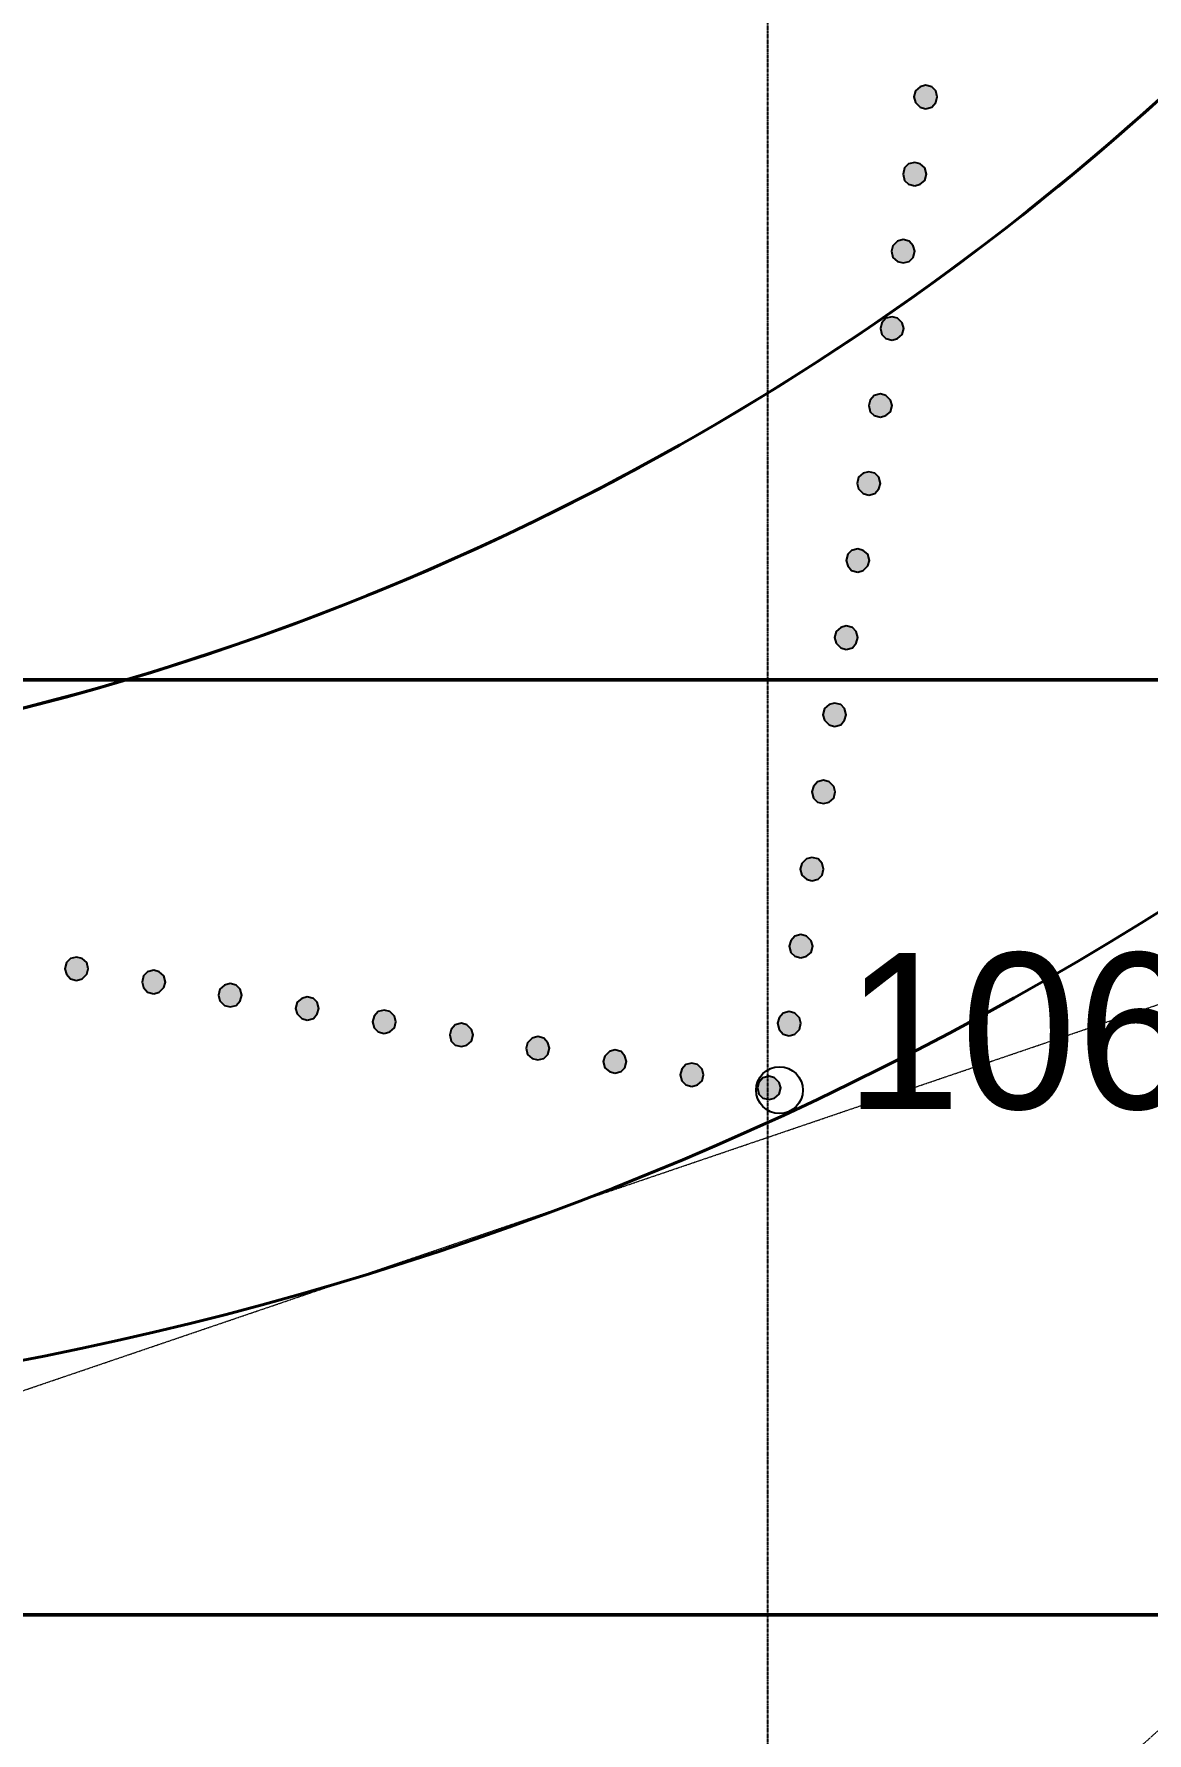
# Model space of a CAD drawing. Header units: millimetres. Extents: x 172667 to 1873135, y -274708 to 168495.
# Drawn here: x 1797002 to 1804148, y 44510 to 55414 of the extents above; entities that cross this region are included whole.
import ezdxf
from ezdxf.enums import TextEntityAlignment as Align

# ---------------------------------------------------------------- set-up
doc = ezdxf.new("R2010")
doc.units = ezdxf.units.MM
doc.linetypes.add('DASHED', pattern=[0.75, 0.5, -0.25])
doc.linetypes.add('осевая', pattern=[2, 1.25, -0.25, 0.25, -0.25])
for name, color, linetype, lineweight in [('0004-Осевая', 4, 'осевая', 25), ('010 ОГР.ДЕЙСТВ.', 3, '04.Линия ограничения', 40), ('011 ОП.ЗОНА.КРАН', 1, '02.Опасная зона кран', 40), ('СО_50_фермы', 7, 'Continuous', 50)]:
    doc.layers.add(name, color=color, linetype=linetype, lineweight=lineweight)
doc.layers.add('_ТОПО', color=253, linetype='Continuous')
doc.layers.add('SC007', color=7, linetype='Continuous')
doc.styles.add('F2', font='', dxfattribs={"height": 0.000909972})
doc.styles.add('размеры', font='', dxfattribs={"width": 0.7})
doc.styles.get('F2').set_extended_font_data('D431')
doc.styles.get('размеры').set_extended_font_data('T-FLEX Type A')
doc.linetypes.add('02.Опасная зона кран', pattern='A,1,-2,10,-0.05,[3,линии ППР.shx,S=0.2,R=180,X=0,Y=-1],-0.05,10,-2', length=25.1)
doc.linetypes.add('04.Линия ограничения', pattern='A,20,[4,линии ППР.shx,S=1.25,R=135,X=1.25,Y=0],-2.5', length=22.5)
doc.dimstyles.new('SPDS$4', dxfattribs={"dimscale": 500, "dimtxt": 2.5, "dimasz": 3, "dimexe": 0.18, "dimexo": 0.0625, "dimtad": 1, "dimtoh": 1, "dimdec": 0, "dimzin": 0, "dimtxsty": 'размеры', "dimblk1": 'OPEN30', "dimsah": 1, "dimcen": 2.5, "dimclrd": 256, "dimclre": 256, "dimclrt": 1, "dimaunit": 1, "dimadec": 0, "dimazin": 0, "dimtfac": 1, "dimtdec": 0, "dimtix": 1, "dimtmove": 0, "dimatfit": 3, "dimfxl": 1, "dimtolj": 1, "dimtzin": 0, "dimlwd": 20, "dimlwe": 20, "dimarcsym": 0})

# ---------------------------------------------------------------- blocks, each defined once
blk = doc.blocks.new('SYMBOL2060001')
at = {"layer": 'SC007'}
blk.add_circle((0, 0), 0.15, dxfattribs=at)
blk = doc.blocks.new('*D268')
at = {"linetype": 'Continuous', "lineweight": 20, "ltscale": 200, "transparency": 16777216}
for p, q in [((1792150, 67866), (1792717, 64920)), ((1795008, 53013), (1793000, 63447))]:
    blk.add_line(p, q, dxfattribs=at)
blk.add_arc((1792150, 67866), 3000, 257.1042, 282.6085, dxfattribs=at)
at = {"ltscale": 200, "transparency": 16777216}
blk.add_solid([(1793246, 63494), (1792755, 63400), (1792717, 64920)], dxfattribs=at)
at = {"layer": 'Defpoints', "color": 0, "ltscale": 200, "transparency": 16777216}
for p in [(1792150, 67866), (1792717, 64920)]:
    blk.add_point(p, dxfattribs=at)
at = {"color": 1, "ltscale": 200, "transparency": 16777216, "insert": (1795158, 57689), "char_height": 1250, "attachment_point": 5, "rotation": 280.8896, "style": 'размеры', "bg_fill": 3, "box_fill_scale": 1.1, "bg_fill_color": 256, "bg_fill_true_color": 13158600, "bg_fill_transparency": 0}
blk.add_mtext('\\A1;Rmin=4,0 м Q=13,9 м', dxfattribs=at)
blk = doc.blocks.new('_Open30')
at = {"color": 0, "linetype": 'ByBlock', "lineweight": -2}
for p, q in [((-1, 0.2679), (0, 0)), ((0, 0), (-1, -0.2679)), ((0, 0), (-1, 0))]:
    blk.add_line(p, q, dxfattribs=at)

msp = doc.modelspace()

# ---------------------------------------------------------------- hatches: boundary and pattern name
at = {"layer": '_ТОПО', "linetype": 'ByBlock', "lineweight": -2}
for points in [[(1802726.2, 54935.1), (1802766.2, 54945.1), (1802791.2, 54975.1), (1802801.2, 55010.1), (1802791.2, 55050.1), (1802766.2, 55075.1), (1802726.2, 55085.1), (1802691.2, 55075.1), (1802661.2, 55050.1), (1802651.2, 55010.1), (1802661.2, 54975.1), (1802691.2, 54945.1)], [(1802656.2, 54440.1), (1802691.2, 54450.1), (1802721.2, 54475.1), (1802731.2, 54515.1), (1802721.2, 54555.1), (1802691.2, 54580.1), (1802656.2, 54590.1), (1802616.2, 54580.1), (1802591.2, 54555.1), (1802581.2, 54515.1), (1802591.2, 54475.1), (1802616.2, 54450.1)], [(1802581.2, 53945.1), (1802621.2, 53955.1), (1802646.2, 53980.1), (1802656.2, 54020.1), (1802646.2, 54055.1), (1802621.2, 54085.1), (1802581.2, 54095.1), (1802546.2, 54085.1), (1802516.2, 54055.1), (1802506.2, 54020.1), (1802516.2, 53980.1), (1802546.2, 53955.1)], [(1802511.2, 53450.1), (1802546.2, 53460.1), (1802576.2, 53485.1), (1802586.2, 53525.1), (1802576.2, 53560.1), (1802546.2, 53590.1), (1802511.2, 53600.1), (1802471.2, 53590.1), (1802446.2, 53560.1), (1802436.2, 53525.1), (1802446.2, 53485.1), (1802471.2, 53460.1)], [(1802436.2, 52955.1), (1802471.2, 52965.1), (1802501.2, 52990.1), (1802511.2, 53030.1), (1802501.2, 53065.1), (1802471.2, 53095.1), (1802436.2, 53105.1), (1802396.2, 53095.1), (1802371.2, 53065.1), (1802361.2, 53030.1), (1802371.2, 52990.1), (1802396.2, 52965.1)], [(1802361.2, 52455.1), (1802401.2, 52465.1), (1802426.2, 52495.1), (1802436.2, 52530.1), (1802426.2, 52570.1), (1802401.2, 52595.1), (1802361.2, 52605.1), (1802326.2, 52595.1), (1802296.2, 52570.1), (1802286.2, 52530.1), (1802296.2, 52495.1), (1802326.2, 52465.1)], [(1802291.2, 51960.1), (1802326.2, 51970.1), (1802356.2, 52000.1), (1802366.2, 52035.1), (1802356.2, 52075.1), (1802326.2, 52100.1), (1802291.2, 52110.1), (1802251.2, 52100.1), (1802226.2, 52075.1), (1802216.2, 52035.1), (1802226.2, 52000.1), (1802251.2, 51970.1)], [(1802216.2, 51465.1), (1802256.2, 51475.1), (1802281.2, 51505.1), (1802291.2, 51540.1), (1802281.2, 51580.1), (1802256.2, 51605.1), (1802216.2, 51615.1), (1802181.2, 51605.1), (1802151.2, 51580.1), (1802141.2, 51540.1), (1802151.2, 51505.1), (1802181.2, 51475.1)], [(1802141.2, 50970.1), (1802181.2, 50980.1), (1802206.2, 51010.1), (1802216.2, 51045.1), (1802206.2, 51085.1), (1802181.2, 51110.1), (1802141.2, 51120.1), (1802106.2, 51110.1), (1802076.2, 51085.1), (1802066.2, 51045.1), (1802076.2, 51010.1), (1802106.2, 50980.1)], [(1802071.2, 50475.1), (1802106.2, 50485.1), (1802136.2, 50510.1), (1802146.2, 50550.1), (1802136.2, 50585.1), (1802106.2, 50615.1), (1802071.2, 50625.1), (1802031.2, 50615.1), (1802006.2, 50585.1), (1801996.2, 50550.1), (1802006.2, 50510.1), (1802031.2, 50485.1)], [(1801996.2, 49980.1), (1802036.2, 49990.1), (1802061.2, 50015.1), (1802071.2, 50055.1), (1802061.2, 50090.1), (1802036.2, 50120.1), (1801996.2, 50130.1), (1801961.2, 50120.1), (1801931.2, 50090.1), (1801921.2, 50055.1), (1801931.2, 50015.1), (1801961.2, 49990.1)], [(1801926.2, 49485.1), (1801961.2, 49495.1), (1801991.2, 49520.1), (1802001.2, 49560.1), (1801991.2, 49595.1), (1801961.2, 49625.1), (1801926.2, 49635.1), (1801886.2, 49625.1), (1801861.2, 49595.1), (1801851.2, 49560.1), (1801861.2, 49520.1), (1801886.2, 49495.1)], [(1797276.2, 49340.1), (1797311.2, 49350.1), (1797341.2, 49380.1), (1797351.2, 49415.1), (1797341.2, 49455.1), (1797311.2, 49480.1), (1797276.2, 49490.1), (1797236.2, 49480.1), (1797211.2, 49455.1), (1797201.2, 49415.1), (1797211.2, 49380.1), (1797236.2, 49350.1)], [(1797771.2, 49255.1), (1797806.2, 49265.1), (1797836.2, 49295.1), (1797846.2, 49330.1), (1797836.2, 49370.1), (1797806.2, 49395.1), (1797771.2, 49405.1), (1797731.2, 49395.1), (1797706.2, 49370.1), (1797696.2, 49330.1), (1797706.2, 49295.1), (1797731.2, 49265.1)], [(1798261.2, 49170.1), (1798301.2, 49180.1), (1798326.2, 49210.1), (1798336.2, 49245.1), (1798326.2, 49285.1), (1798301.2, 49310.1), (1798261.2, 49320.1), (1798226.2, 49310.1), (1798196.2, 49285.1), (1798186.2, 49245.1), (1798196.2, 49210.1), (1798226.2, 49180.1)], [(1798756.2, 49085.1), (1798796.2, 49095.1), (1798821.2, 49125.1), (1798831.2, 49160.1), (1798821.2, 49200.1), (1798796.2, 49225.1), (1798756.2, 49235.1), (1798721.2, 49225.1), (1798691.2, 49200.1), (1798681.2, 49160.1), (1798691.2, 49125.1), (1798721.2, 49095.1)], [(1799251.2, 49000.1), (1799286.2, 49010.1), (1799316.2, 49035.1), (1799326.2, 49075.1), (1799316.2, 49110.1), (1799286.2, 49140.1), (1799251.2, 49150.1), (1799211.2, 49140.1), (1799186.2, 49110.1), (1799176.2, 49075.1), (1799186.2, 49035.1), (1799211.2, 49010.1)], [(1801851.2, 48985.1), (1801886.2, 48995.1), (1801916.2, 49025.1), (1801926.2, 49065.1), (1801916.2, 49100.1), (1801886.2, 49130.1), (1801851.2, 49140.1), (1801811.2, 49130.1), (1801786.2, 49100.1), (1801776.2, 49065.1), (1801786.2, 49025.1), (1801811.2, 48995.1)], [(1799746.2, 48915.1), (1799781.2, 48925.1), (1799811.2, 48950.1), (1799821.2, 48990.1), (1799811.2, 49025.1), (1799781.2, 49055.1), (1799746.2, 49065.1), (1799706.2, 49055.1), (1799681.2, 49025.1), (1799671.2, 48990.1), (1799681.2, 48950.1), (1799706.2, 48925.1)], [(1800236.2, 48830.1), (1800276.2, 48840.1), (1800301.2, 48865.1), (1800311.2, 48905.1), (1800301.2, 48940.1), (1800276.2, 48970.1), (1800236.2, 48980.1), (1800201.2, 48970.1), (1800171.2, 48940.1), (1800161.2, 48905.1), (1800171.2, 48865.1), (1800201.2, 48840.1)], [(1800731.2, 48745.1), (1800771.2, 48755.1), (1800796.2, 48780.1), (1800806.2, 48820.1), (1800796.2, 48855.1), (1800771.2, 48885.1), (1800731.2, 48895.1), (1800696.2, 48885.1), (1800666.2, 48855.1), (1800656.2, 48820.1), (1800666.2, 48780.1), (1800696.2, 48755.1)], [(1801226.2, 48660.1), (1801261.2, 48670.1), (1801291.2, 48695.1), (1801301.2, 48735.1), (1801291.2, 48770.1), (1801261.2, 48800.1), (1801226.2, 48810.1), (1801186.2, 48800.1), (1801161.2, 48770.1), (1801151.2, 48735.1), (1801161.2, 48695.1), (1801186.2, 48670.1)], [(1801721.2, 48575.1), (1801756.2, 48585.1), (1801786.2, 48610.1), (1801796.2, 48650.1), (1801786.2, 48685.1), (1801756.2, 48715.1), (1801721.2, 48725.1), (1801681.2, 48715.1), (1801656.2, 48685.1), (1801646.2, 48650.1), (1801656.2, 48610.1), (1801681.2, 48585.1)]]:
    msp.add_hatch(color=8, dxfattribs=at).paths.add_polyline_path(points)

# ---------------------------------------------------------------- linework, layer by layer
at = {"color": 6, "linetype": 'DASHED', "lineweight": 20, "ltscale": 5}
msp.add_line((1792717, 45274.2, 107296.5), (1808972.5, 50801.9, 107296.5), dxfattribs=at)
at = {"layer": '0004-Осевая', "elevation": 107296.5}
for points in [[(1801712, 65911.8), (1801712, -4791.9)], [(1775165.2, 51268.6), (1808719.1, 51268.6)], [(1761144, 45268.6), (1808719.1, 45268.6)]]:
    msp.add_lwpolyline(points, dxfattribs=at)
at = {"layer": '_ТОПО', "color": 8, "linetype": 'ByBlock', "lineweight": -2, "elevation": 106825, "flags": 128}
for points in [[(1802726.2, 54935.1), (1802766.2, 54945.1), (1802791.2, 54975.1), (1802801.2, 55010.1), (1802791.2, 55050.1), (1802766.2, 55075.1), (1802726.2, 55085.1), (1802691.2, 55075.1), (1802661.2, 55050.1), (1802651.2, 55010.1), (1802661.2, 54975.1), (1802691.2, 54945.1), (1802726.2, 54935.1)], [(1802726.2, 54935.1), (1802766.2, 54945.1), (1802791.2, 54975.1), (1802801.2, 55010.1), (1802791.2, 55050.1), (1802766.2, 55075.1), (1802726.2, 55085.1), (1802691.2, 55075.1), (1802661.2, 55050.1), (1802651.2, 55010.1), (1802661.2, 54975.1), (1802691.2, 54945.1), (1802726.2, 54935.1)], [(1802656.2, 54440.1), (1802691.2, 54450.1), (1802721.2, 54475.1), (1802731.2, 54515.1), (1802721.2, 54555.1), (1802691.2, 54580.1), (1802656.2, 54590.1), (1802616.2, 54580.1), (1802591.2, 54555.1), (1802581.2, 54515.1), (1802591.2, 54475.1), (1802616.2, 54450.1), (1802656.2, 54440.1)], [(1802656.2, 54440.1), (1802691.2, 54450.1), (1802721.2, 54475.1), (1802731.2, 54515.1), (1802721.2, 54555.1), (1802691.2, 54580.1), (1802656.2, 54590.1), (1802616.2, 54580.1), (1802591.2, 54555.1), (1802581.2, 54515.1), (1802591.2, 54475.1), (1802616.2, 54450.1), (1802656.2, 54440.1)], [(1802581.2, 53945.1), (1802621.2, 53955.1), (1802646.2, 53980.1), (1802656.2, 54020.1), (1802646.2, 54055.1), (1802621.2, 54085.1), (1802581.2, 54095.1), (1802546.2, 54085.1), (1802516.2, 54055.1), (1802506.2, 54020.1), (1802516.2, 53980.1), (1802546.2, 53955.1), (1802581.2, 53945.1)], [(1802581.2, 53945.1), (1802621.2, 53955.1), (1802646.2, 53980.1), (1802656.2, 54020.1), (1802646.2, 54055.1), (1802621.2, 54085.1), (1802581.2, 54095.1), (1802546.2, 54085.1), (1802516.2, 54055.1), (1802506.2, 54020.1), (1802516.2, 53980.1), (1802546.2, 53955.1), (1802581.2, 53945.1)], [(1802511.2, 53450.1), (1802546.2, 53460.1), (1802576.2, 53485.1), (1802586.2, 53525.1), (1802576.2, 53560.1), (1802546.2, 53590.1), (1802511.2, 53600.1), (1802471.2, 53590.1), (1802446.2, 53560.1), (1802436.2, 53525.1), (1802446.2, 53485.1), (1802471.2, 53460.1), (1802511.2, 53450.1)], [(1802511.2, 53450.1), (1802546.2, 53460.1), (1802576.2, 53485.1), (1802586.2, 53525.1), (1802576.2, 53560.1), (1802546.2, 53590.1), (1802511.2, 53600.1), (1802471.2, 53590.1), (1802446.2, 53560.1), (1802436.2, 53525.1), (1802446.2, 53485.1), (1802471.2, 53460.1), (1802511.2, 53450.1)], [(1802436.2, 52955.1), (1802471.2, 52965.1), (1802501.2, 52990.1), (1802511.2, 53030.1), (1802501.2, 53065.1), (1802471.2, 53095.1), (1802436.2, 53105.1), (1802396.2, 53095.1), (1802371.2, 53065.1), (1802361.2, 53030.1), (1802371.2, 52990.1), (1802396.2, 52965.1), (1802436.2, 52955.1)], [(1802436.2, 52955.1), (1802471.2, 52965.1), (1802501.2, 52990.1), (1802511.2, 53030.1), (1802501.2, 53065.1), (1802471.2, 53095.1), (1802436.2, 53105.1), (1802396.2, 53095.1), (1802371.2, 53065.1), (1802361.2, 53030.1), (1802371.2, 52990.1), (1802396.2, 52965.1), (1802436.2, 52955.1)], [(1802361.2, 52455.1), (1802401.2, 52465.1), (1802426.2, 52495.1), (1802436.2, 52530.1), (1802426.2, 52570.1), (1802401.2, 52595.1), (1802361.2, 52605.1), (1802326.2, 52595.1), (1802296.2, 52570.1), (1802286.2, 52530.1), (1802296.2, 52495.1), (1802326.2, 52465.1), (1802361.2, 52455.1)], [(1802361.2, 52455.1), (1802401.2, 52465.1), (1802426.2, 52495.1), (1802436.2, 52530.1), (1802426.2, 52570.1), (1802401.2, 52595.1), (1802361.2, 52605.1), (1802326.2, 52595.1), (1802296.2, 52570.1), (1802286.2, 52530.1), (1802296.2, 52495.1), (1802326.2, 52465.1), (1802361.2, 52455.1)], [(1802291.2, 51960.1), (1802326.2, 51970.1), (1802356.2, 52000.1), (1802366.2, 52035.1), (1802356.2, 52075.1), (1802326.2, 52100.1), (1802291.2, 52110.1), (1802251.2, 52100.1), (1802226.2, 52075.1), (1802216.2, 52035.1), (1802226.2, 52000.1), (1802251.2, 51970.1), (1802291.2, 51960.1)], [(1802291.2, 51960.1), (1802326.2, 51970.1), (1802356.2, 52000.1), (1802366.2, 52035.1), (1802356.2, 52075.1), (1802326.2, 52100.1), (1802291.2, 52110.1), (1802251.2, 52100.1), (1802226.2, 52075.1), (1802216.2, 52035.1), (1802226.2, 52000.1), (1802251.2, 51970.1), (1802291.2, 51960.1)], [(1802216.2, 51465.1), (1802256.2, 51475.1), (1802281.2, 51505.1), (1802291.2, 51540.1), (1802281.2, 51580.1), (1802256.2, 51605.1), (1802216.2, 51615.1), (1802181.2, 51605.1), (1802151.2, 51580.1), (1802141.2, 51540.1), (1802151.2, 51505.1), (1802181.2, 51475.1), (1802216.2, 51465.1)], [(1802216.2, 51465.1), (1802256.2, 51475.1), (1802281.2, 51505.1), (1802291.2, 51540.1), (1802281.2, 51580.1), (1802256.2, 51605.1), (1802216.2, 51615.1), (1802181.2, 51605.1), (1802151.2, 51580.1), (1802141.2, 51540.1), (1802151.2, 51505.1), (1802181.2, 51475.1), (1802216.2, 51465.1)], [(1802141.2, 50970.1), (1802181.2, 50980.1), (1802206.2, 51010.1), (1802216.2, 51045.1), (1802206.2, 51085.1), (1802181.2, 51110.1), (1802141.2, 51120.1), (1802106.2, 51110.1), (1802076.2, 51085.1), (1802066.2, 51045.1), (1802076.2, 51010.1), (1802106.2, 50980.1), (1802141.2, 50970.1)], [(1802141.2, 50970.1), (1802181.2, 50980.1), (1802206.2, 51010.1), (1802216.2, 51045.1), (1802206.2, 51085.1), (1802181.2, 51110.1), (1802141.2, 51120.1), (1802106.2, 51110.1), (1802076.2, 51085.1), (1802066.2, 51045.1), (1802076.2, 51010.1), (1802106.2, 50980.1), (1802141.2, 50970.1)], [(1802071.2, 50475.1), (1802106.2, 50485.1), (1802136.2, 50510.1), (1802146.2, 50550.1), (1802136.2, 50585.1), (1802106.2, 50615.1), (1802071.2, 50625.1), (1802031.2, 50615.1), (1802006.2, 50585.1), (1801996.2, 50550.1), (1802006.2, 50510.1), (1802031.2, 50485.1), (1802071.2, 50475.1)], [(1802071.2, 50475.1), (1802106.2, 50485.1), (1802136.2, 50510.1), (1802146.2, 50550.1), (1802136.2, 50585.1), (1802106.2, 50615.1), (1802071.2, 50625.1), (1802031.2, 50615.1), (1802006.2, 50585.1), (1801996.2, 50550.1), (1802006.2, 50510.1), (1802031.2, 50485.1), (1802071.2, 50475.1)], [(1801996.2, 49980.1), (1802036.2, 49990.1), (1802061.2, 50015.1), (1802071.2, 50055.1), (1802061.2, 50090.1), (1802036.2, 50120.1), (1801996.2, 50130.1), (1801961.2, 50120.1), (1801931.2, 50090.1), (1801921.2, 50055.1), (1801931.2, 50015.1), (1801961.2, 49990.1), (1801996.2, 49980.1)], [(1801996.2, 49980.1), (1802036.2, 49990.1), (1802061.2, 50015.1), (1802071.2, 50055.1), (1802061.2, 50090.1), (1802036.2, 50120.1), (1801996.2, 50130.1), (1801961.2, 50120.1), (1801931.2, 50090.1), (1801921.2, 50055.1), (1801931.2, 50015.1), (1801961.2, 49990.1), (1801996.2, 49980.1)], [(1801926.2, 49485.1), (1801961.2, 49495.1), (1801991.2, 49520.1), (1802001.2, 49560.1), (1801991.2, 49595.1), (1801961.2, 49625.1), (1801926.2, 49635.1), (1801886.2, 49625.1), (1801861.2, 49595.1), (1801851.2, 49560.1), (1801861.2, 49520.1), (1801886.2, 49495.1), (1801926.2, 49485.1)], [(1801926.2, 49485.1), (1801961.2, 49495.1), (1801991.2, 49520.1), (1802001.2, 49560.1), (1801991.2, 49595.1), (1801961.2, 49625.1), (1801926.2, 49635.1), (1801886.2, 49625.1), (1801861.2, 49595.1), (1801851.2, 49560.1), (1801861.2, 49520.1), (1801886.2, 49495.1), (1801926.2, 49485.1)], [(1797276.2, 49340.1), (1797311.2, 49350.1), (1797341.2, 49380.1), (1797351.2, 49415.1), (1797341.2, 49455.1), (1797311.2, 49480.1), (1797276.2, 49490.1), (1797236.2, 49480.1), (1797211.2, 49455.1), (1797201.2, 49415.1), (1797211.2, 49380.1), (1797236.2, 49350.1), (1797276.2, 49340.1)], [(1797276.2, 49340.1), (1797311.2, 49350.1), (1797341.2, 49380.1), (1797351.2, 49415.1), (1797341.2, 49455.1), (1797311.2, 49480.1), (1797276.2, 49490.1), (1797236.2, 49480.1), (1797211.2, 49455.1), (1797201.2, 49415.1), (1797211.2, 49380.1), (1797236.2, 49350.1), (1797276.2, 49340.1)], [(1797771.2, 49255.1), (1797806.2, 49265.1), (1797836.2, 49295.1), (1797846.2, 49330.1), (1797836.2, 49370.1), (1797806.2, 49395.1), (1797771.2, 49405.1), (1797731.2, 49395.1), (1797706.2, 49370.1), (1797696.2, 49330.1), (1797706.2, 49295.1), (1797731.2, 49265.1), (1797771.2, 49255.1)], [(1797771.2, 49255.1), (1797806.2, 49265.1), (1797836.2, 49295.1), (1797846.2, 49330.1), (1797836.2, 49370.1), (1797806.2, 49395.1), (1797771.2, 49405.1), (1797731.2, 49395.1), (1797706.2, 49370.1), (1797696.2, 49330.1), (1797706.2, 49295.1), (1797731.2, 49265.1), (1797771.2, 49255.1)], [(1798261.2, 49170.1), (1798301.2, 49180.1), (1798326.2, 49210.1), (1798336.2, 49245.1), (1798326.2, 49285.1), (1798301.2, 49310.1), (1798261.2, 49320.1), (1798226.2, 49310.1), (1798196.2, 49285.1), (1798186.2, 49245.1), (1798196.2, 49210.1), (1798226.2, 49180.1), (1798261.2, 49170.1)], [(1798261.2, 49170.1), (1798301.2, 49180.1), (1798326.2, 49210.1), (1798336.2, 49245.1), (1798326.2, 49285.1), (1798301.2, 49310.1), (1798261.2, 49320.1), (1798226.2, 49310.1), (1798196.2, 49285.1), (1798186.2, 49245.1), (1798196.2, 49210.1), (1798226.2, 49180.1), (1798261.2, 49170.1)], [(1798756.2, 49085.1), (1798796.2, 49095.1), (1798821.2, 49125.1), (1798831.2, 49160.1), (1798821.2, 49200.1), (1798796.2, 49225.1), (1798756.2, 49235.1), (1798721.2, 49225.1), (1798691.2, 49200.1), (1798681.2, 49160.1), (1798691.2, 49125.1), (1798721.2, 49095.1), (1798756.2, 49085.1)], [(1798756.2, 49085.1), (1798796.2, 49095.1), (1798821.2, 49125.1), (1798831.2, 49160.1), (1798821.2, 49200.1), (1798796.2, 49225.1), (1798756.2, 49235.1), (1798721.2, 49225.1), (1798691.2, 49200.1), (1798681.2, 49160.1), (1798691.2, 49125.1), (1798721.2, 49095.1), (1798756.2, 49085.1)], [(1799251.2, 49000.1), (1799286.2, 49010.1), (1799316.2, 49035.1), (1799326.2, 49075.1), (1799316.2, 49110.1), (1799286.2, 49140.1), (1799251.2, 49150.1), (1799211.2, 49140.1), (1799186.2, 49110.1), (1799176.2, 49075.1), (1799186.2, 49035.1), (1799211.2, 49010.1), (1799251.2, 49000.1)], [(1799251.2, 49000.1), (1799286.2, 49010.1), (1799316.2, 49035.1), (1799326.2, 49075.1), (1799316.2, 49110.1), (1799286.2, 49140.1), (1799251.2, 49150.1), (1799211.2, 49140.1), (1799186.2, 49110.1), (1799176.2, 49075.1), (1799186.2, 49035.1), (1799211.2, 49010.1), (1799251.2, 49000.1)], [(1801851.2, 48985.1), (1801886.2, 48995.1), (1801916.2, 49025.1), (1801926.2, 49065.1), (1801916.2, 49100.1), (1801886.2, 49130.1), (1801851.2, 49140.1), (1801811.2, 49130.1), (1801786.2, 49100.1), (1801776.2, 49065.1), (1801786.2, 49025.1), (1801811.2, 48995.1), (1801851.2, 48985.1)], [(1801851.2, 48985.1), (1801886.2, 48995.1), (1801916.2, 49025.1), (1801926.2, 49065.1), (1801916.2, 49100.1), (1801886.2, 49130.1), (1801851.2, 49140.1), (1801811.2, 49130.1), (1801786.2, 49100.1), (1801776.2, 49065.1), (1801786.2, 49025.1), (1801811.2, 48995.1), (1801851.2, 48985.1)], [(1799746.2, 48915.1), (1799781.2, 48925.1), (1799811.2, 48950.1), (1799821.2, 48990.1), (1799811.2, 49025.1), (1799781.2, 49055.1), (1799746.2, 49065.1), (1799706.2, 49055.1), (1799681.2, 49025.1), (1799671.2, 48990.1), (1799681.2, 48950.1), (1799706.2, 48925.1), (1799746.2, 48915.1)], [(1799746.2, 48915.1), (1799781.2, 48925.1), (1799811.2, 48950.1), (1799821.2, 48990.1), (1799811.2, 49025.1), (1799781.2, 49055.1), (1799746.2, 49065.1), (1799706.2, 49055.1), (1799681.2, 49025.1), (1799671.2, 48990.1), (1799681.2, 48950.1), (1799706.2, 48925.1), (1799746.2, 48915.1)], [(1800236.2, 48830.1), (1800276.2, 48840.1), (1800301.2, 48865.1), (1800311.2, 48905.1), (1800301.2, 48940.1), (1800276.2, 48970.1), (1800236.2, 48980.1), (1800201.2, 48970.1), (1800171.2, 48940.1), (1800161.2, 48905.1), (1800171.2, 48865.1), (1800201.2, 48840.1), (1800236.2, 48830.1)], [(1800236.2, 48830.1), (1800276.2, 48840.1), (1800301.2, 48865.1), (1800311.2, 48905.1), (1800301.2, 48940.1), (1800276.2, 48970.1), (1800236.2, 48980.1), (1800201.2, 48970.1), (1800171.2, 48940.1), (1800161.2, 48905.1), (1800171.2, 48865.1), (1800201.2, 48840.1), (1800236.2, 48830.1)], [(1800731.2, 48745.1), (1800771.2, 48755.1), (1800796.2, 48780.1), (1800806.2, 48820.1), (1800796.2, 48855.1), (1800771.2, 48885.1), (1800731.2, 48895.1), (1800696.2, 48885.1), (1800666.2, 48855.1), (1800656.2, 48820.1), (1800666.2, 48780.1), (1800696.2, 48755.1), (1800731.2, 48745.1)], [(1800731.2, 48745.1), (1800771.2, 48755.1), (1800796.2, 48780.1), (1800806.2, 48820.1), (1800796.2, 48855.1), (1800771.2, 48885.1), (1800731.2, 48895.1), (1800696.2, 48885.1), (1800666.2, 48855.1), (1800656.2, 48820.1), (1800666.2, 48780.1), (1800696.2, 48755.1), (1800731.2, 48745.1)], [(1801226.2, 48660.1), (1801261.2, 48670.1), (1801291.2, 48695.1), (1801301.2, 48735.1), (1801291.2, 48770.1), (1801261.2, 48800.1), (1801226.2, 48810.1), (1801186.2, 48800.1), (1801161.2, 48770.1), (1801151.2, 48735.1), (1801161.2, 48695.1), (1801186.2, 48670.1), (1801226.2, 48660.1)], [(1801226.2, 48660.1), (1801261.2, 48670.1), (1801291.2, 48695.1), (1801301.2, 48735.1), (1801291.2, 48770.1), (1801261.2, 48800.1), (1801226.2, 48810.1), (1801186.2, 48800.1), (1801161.2, 48770.1), (1801151.2, 48735.1), (1801161.2, 48695.1), (1801186.2, 48670.1), (1801226.2, 48660.1)], [(1801721.2, 48575.1), (1801756.2, 48585.1), (1801786.2, 48610.1), (1801796.2, 48650.1), (1801786.2, 48685.1), (1801756.2, 48715.1), (1801721.2, 48725.1), (1801681.2, 48715.1), (1801656.2, 48685.1), (1801646.2, 48650.1), (1801656.2, 48610.1), (1801681.2, 48585.1), (1801721.2, 48575.1)], [(1801721.2, 48575.1), (1801756.2, 48585.1), (1801786.2, 48610.1), (1801796.2, 48650.1), (1801786.2, 48685.1), (1801756.2, 48715.1), (1801721.2, 48725.1), (1801681.2, 48715.1), (1801656.2, 48685.1), (1801646.2, 48650.1), (1801656.2, 48610.1), (1801681.2, 48585.1), (1801721.2, 48575.1)]]:
    msp.add_lwpolyline(points, close=True, dxfattribs=at)
at = {"layer": 'СО_50_фермы', "color": 5, "elevation": 107296.5}
for points in [[(1778012, 51268.6), (1807412, 51268.6)], [(1778012, 45268.6), (1807412, 45268.6)]]:
    msp.add_lwpolyline(points, dxfattribs=at)

# ---------------------------------------------------------------- block references
at = {"layer": '_ТОПО', "color": 8, "linetype": 'ByBlock', "lineweight": -2, "xscale": 1000, "yscale": 1000, "zscale": 1000}
msp.add_blockref('SYMBOL2060001', (1801788.2, 48636.1, 106866), dxfattribs=at)

# ---------------------------------------------------------------- texts
at = {"layer": '_ТОПО', "color": 8, "linetype": 'ByBlock', "lineweight": -2, "style": 'F2'}
msp.add_text('106.87', height=1000, dxfattribs=at).set_placement((1802208.2, 49016.1, 106866), align=Align.MIDDLE_LEFT)

# ---------------------------------------------------------------- dimensions: what is measured, and where the dimension line sits
at = {"ltscale": 200}
dim = msp.add_radius_dim(center=(1792150.3, 67866, 105718), mpoint=(1792717, 64920, 105718), text='Rmin=4,0 м Q=13,9 м', dimstyle='SPDS$4', override={"dimtfill": 1}, dxfattribs=at)
dim.commit()
dim.dimension.update_dxf_attribs({"geometry": '*D268', "text_midpoint": (1795158.4, 57688.5, 105718)})

# ---------------------------------------------------------------- next in the draw order: linework, layer by layer
at = {"color": 6, "linetype": 'DASHED', "lineweight": 20, "ltscale": 5}
for centre in [(1792712, 57268.6, 107296.5), (1792712, 45268.6, 107296.5)]:
    msp.add_circle(centre, 17169.7, dxfattribs=at)
at = {"color": 6, "lineweight": 40}
msp.add_arc((1792712, 67731.6, 107296.5), 17169.7, 99.64442, 344.93368, dxfattribs=at)
at = {"layer": '010 ОГР.ДЕЙСТВ.'}
msp.add_arc((1792712, 67731.6, 105718), 17169.7, 154.40017, 344.93368, dxfattribs=at)
at = {"layer": '011 ОП.ЗОНА.КРАН'}
msp.add_arc((1792894.8, 67843.5, 108875), 21323, 178.49232, 344.51579, dxfattribs=at)

doc.saveas('drawing.dxf')
